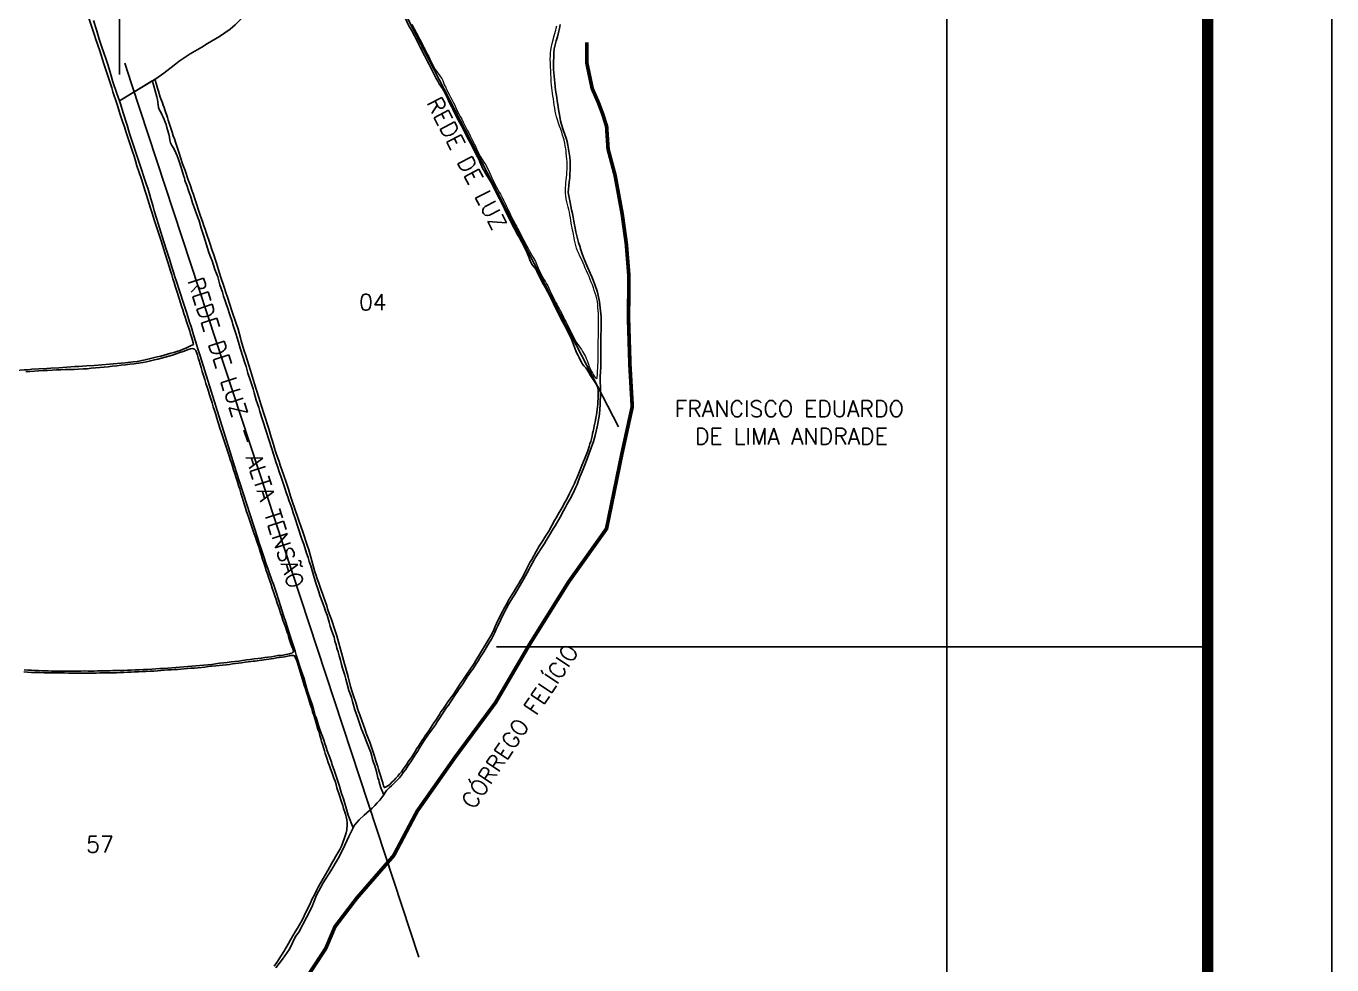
# Model space of a CAD drawing. Header units: inches. Extents: x 733315 to 736465, y 7815622 to 7820077.
# Drawn here: x 734887 to 736465, y 7817116 to 7818250 of the extents above; entities that cross this region are included whole.
import ezdxf
from ezdxf.enums import TextEntityAlignment as Align

# ---------------------------------------------------------------- set-up
doc = ezdxf.new("R2010")
doc.units = ezdxf.units.IN
doc.header["$MEASUREMENT"] = 0
doc.linetypes.add('CONTINUO', pattern=[0])
doc.linetypes.add('LIN0', pattern=[0])
for name, color, linetype in [('0114001132', 1, 'Continuous'), ('0114001132003', 5, 'Continuous'), ('0114001132004', 5, 'Continuous'), ('0114001132005', 5, 'Continuous'), ('0114001132056', 5, 'Continuous'), ('0114001132057', 5, 'Continuous'), ('CURSOS_D_AGUA', 4, 'Continuous'), ('MALHA', 8, 'Continuous'), ('MARGEM', 5, 'Continuous'), ('REDE_DE_LUZ', 6, 'Continuous'), ('TEXTO', 7, 'Continuous')]:
    doc.layers.add(name, color=color, linetype=linetype)
doc.styles.add('Simplex', font='simplex.shx')

msp = doc.modelspace()

# ---------------------------------------------------------------- linework, layer by layer
at = {"layer": '0114001132'}
for points in [[(734968.7, 7818257), (734972.1, 7818245.7), (734975.6, 7818234.6), (734978.5, 7818226.1), (734981.6, 7818216.7), (734983.2, 7818212.1), (734986.3, 7818202.7), (734989.2, 7818193.1), (734992.2, 7818182.8), (734997, 7818168.7), (734998.4, 7818164.4), (735000, 7818159.8), (735043.8, 7818186.5), (735053.8, 7818193.5), (735066, 7818203.1), (735072.3, 7818207.7), (735085.3, 7818216.7), (735099.4, 7818224.9), (735106.5, 7818229.1), (735120.8, 7818237.6), (735133.9, 7818246.7), (735139.9, 7818251.7)], [(735532.7, 7818252.1), (735531.7, 7818247.2), (735530.5, 7818242.3), (735529.2, 7818237.3), (735527.8, 7818232.5), (735525.5, 7818222.6), (735525.1, 7818218.1), (735524.8, 7818214.2), (735524.6, 7818206), (735524.6, 7818197.8), (735525, 7818193.6), (735525.8, 7818185.6), (735526.2, 7818181.6), (735526.5, 7818177.4), (735527.1, 7818173), (735528.4, 7818164), (735529, 7818159.8), (735529.7, 7818155.6), (735531.1, 7818147.1), (735531.7, 7818143.2), (735533, 7818135.7), (735534.1, 7818131.4), (735536.8, 7818123.5), (735539.8, 7818114.9), (735541, 7818110.6), (735542, 7818106.3), (735543.6, 7818096.7), (735544.2, 7818091.8), (735544.5, 7818086.9), (735544.6, 7818081.8), (735544.6, 7818076.7), (735544.4, 7818071.7), (735544.1, 7818066.9), (735543.5, 7818062.1), (735542.9, 7818057.7), (735542.4, 7818049.3), (735543.7, 7818041.1), (735544.5, 7818037), (735545.4, 7818032.5), (735546.3, 7818028.1), (735547.3, 7818023.6), (735548.1, 7818019.2), (735549, 7818014.7), (735549.8, 7818010.2), (735550.7, 7818005.9), (735551.7, 7818001.7), (735553.7, 7817993.4), (735554.8, 7817988.9), (735556.2, 7817984.4), (735557.7, 7817979.7), (735559.3, 7817975), (735560.9, 7817970.5), (735562.9, 7817965.8), (735565, 7817961.1), (735568.9, 7817951.8), (735570.7, 7817947.4), (735574.5, 7817938.1), (735577.6, 7817928.9), (735580, 7817917), (735580.5, 7817913.6), (735581.4, 7817906.3), (735582.1, 7817898.8), (735582.2, 7817895.3), (735582.1, 7817885.2), (735581.8, 7817874.9), (735581.6, 7817864.4), (735581.8, 7817841.7), (735581.6, 7817838.1), (735581.1, 7817827.3), (735581, 7817820.5), (735581.2, 7817814), (735581.4, 7817803.8), (735581.1, 7817796.4), (735581, 7817792.8), (735580, 7817781.5), (735578, 7817769.9), (735577.3, 7817766.2), (735574.7, 7817755.5), (735572.9, 7817748.2), (735562.7, 7817721.1), (735561.5, 7817718), (735560.2, 7817714.9), (735556.8, 7817706.4), (735554.5, 7817700), (735553.2, 7817696.5), (735551.6, 7817693), (735550.1, 7817689.4), (735548.2, 7817685.9), (735544.5, 7817679.1), (735540.7, 7817672), (735538.6, 7817668.2), (735536.6, 7817664.4), (735532.7, 7817657), (735526.4, 7817646.2), (735524.3, 7817642.8), (735520.1, 7817635.9), (735515.6, 7817628.7), (735513.5, 7817625.1), (735509, 7817617.9), (735506.8, 7817614.4), (735502.5, 7817607.9), (735500.6, 7817604.5), (735496.6, 7817597.2), (735492.7, 7817589.7), (735488.8, 7817582.2), (735484.4, 7817574.5), (735477.4, 7817563.1), (735475.1, 7817559.4), (735470.6, 7817552.2), (735464.6, 7817541), (735460.8, 7817533.2), (735457.3, 7817525.5), (735455.4, 7817521.5), (735453.6, 7817517.5), (735451.7, 7817513.6), (735449.6, 7817509.6), (735447.3, 7817505.7), (735444.9, 7817501.8), (735440.3, 7817494.3), (735438, 7817490.6), (735435.7, 7817487), (735433.4, 7817483.3), (735431.1, 7817479.8), (735428.9, 7817476.3), (735427.1, 7817473.4), (735424.9, 7817470.6), (735420.2, 7817464.1), (735415.8, 7817456.8), (735413.2, 7817453), (735410.7, 7817449.6), (735408.6, 7817446.4), (735406.4, 7817443.2), (735404.2, 7817439.9), (735402.1, 7817436.5), (735399.8, 7817433.1), (735397.5, 7817429.9), (735395.3, 7817426.7), (735390.9, 7817420), (735386.4, 7817413.1), (735384, 7817409.6), (735381.8, 7817406.1), (735379.5, 7817402.9), (735377.3, 7817399.7), (735375, 7817396.5), (735372.7, 7817393.4), (735368.3, 7817386.9), (735366.2, 7817383.8), (735364.2, 7817380.5), (735362.2, 7817377.3), (735360.4, 7817374.1), (735358.3, 7817371), (735356.2, 7817367.7), (735354.1, 7817364.6), (735352.1, 7817361.4), (735349.9, 7817358.1), (735347.8, 7817354.8), (735345.5, 7817351.6), (735343, 7817348.2), (735340.8, 7817345.1), (735338.3, 7817342), (735335.8, 7817339.2), (735333.3, 7817336.7), (735328.6, 7817332.1), (735326.5, 7817330.3), (735322.6, 7817326.6), (735321.1, 7817324.1), (735319.3, 7817321.2), (735317.1, 7817318.2), (735314.5, 7817314.8), (735311.6, 7817311.6), (735308.5, 7817308.5), (735305.3, 7817305.3), (735302, 7817302.3), (735298.9, 7817299.5), (735295.9, 7817296.8), (735289.7, 7817291.1), (735283.9, 7817284.7), (735277.1, 7817271.1), (735269.8, 7817255.2), (735264.2, 7817244.4), (735255.3, 7817229.4), (735246.2, 7817215.1), (735238.1, 7817200.1), (735232.5, 7817185.6), (735226.1, 7817173.2), (735216.6, 7817155.6), (735212.8, 7817150.2), (735205.7, 7817134.7), (735197, 7817122.7), (735189, 7817112.2)]]:
    msp.add_lwpolyline(points, dxfattribs=at)
at = {"layer": '0114001132003', "linetype": 'CONTINUO', "flags": 128}
msp.add_lwpolyline([(734321.4, 7818219.9), (734323.9, 7818215.9), (734326.4, 7818212), (734328.8, 7818208.1), (734331.2, 7818204.3), (734333.6, 7818200.4), (734338.4, 7818192.8), (734340.8, 7818189), (734343.3, 7818185.2), (734345.8, 7818181.2), (734348.6, 7818177), (734351.4, 7818172.6), (734354.1, 7818168.3), (734356.9, 7818164.1), (734359.8, 7818159.9), (734362.7, 7818155.5), (734365.6, 7818151.1), (734368.6, 7818146.8), (734371.5, 7818142.5), (734377.4, 7818134.3), (734380.4, 7818130.4), (734383.6, 7818126.4), (734386.8, 7818122.4), (734393.5, 7818114.6), (734397, 7818110.6), (734400.4, 7818106.6), (734406.9, 7818099.4), (734409.9, 7818096.2), (734412.9, 7818093.1), (734416, 7818089.9), (734419.2, 7818086.6), (734422.5, 7818083.4), (734425.8, 7818080.1), (734429.2, 7818076.7), (734432.7, 7818073.3), (734436.2, 7818070), (734443.7, 7818062.9), (734447.5, 7818059.2), (734451.1, 7818055.6), (734454.7, 7818052.2), (734458.3, 7818048.7), (734465.9, 7818041.4), (734469.6, 7818037.8), (734473, 7818034.7), (734476.3, 7818031.6), (734483.2, 7818025.5), (734486.7, 7818022.3), (734490.4, 7818019), (734497, 7818013), (734500.2, 7818010.2), (734509.8, 7818001.5), (734516.1, 7817996), (734519.4, 7817993.2), (734522.8, 7817990.3), (734526.2, 7817987.3), (734535.8, 7817979.5), (734538.9, 7817976.9), (734542.2, 7817974.2), (734548.7, 7817968.7), (734551.9, 7817966), (734557.9, 7817960.9), (734560.8, 7817958.6), (734563.7, 7817956), (734566.7, 7817953.4), (734569.8, 7817950.8), (734572.9, 7817948.3), (734575.9, 7817945.8), (734585.8, 7817937.7), (734596.4, 7817929.5), (734599.9, 7817926.8), (734603.1, 7817924.4), (734609.3, 7817919.3), (734612.3, 7817916.9), (734621.4, 7817909.6), (734624.5, 7817907.2), (734627.5, 7817904.9), (734633.6, 7817900.3), (734636.5, 7817898), (734642.4, 7817893.4), (734645.6, 7817890.9), (734652.6, 7817885.7), (734656.3, 7817883), (734660, 7817880.6), (734667.1, 7817875.9), (734670.9, 7817873.4), (734678.7, 7817868.6), (734682.9, 7817866.3), (734687, 7817864), (734691.1, 7817862), (734695.4, 7817859.9), (734704.9, 7817855.7), (734709.8, 7817853.9), (734714.6, 7817852.2), (734719.3, 7817850.6), (734728.2, 7817847.5), (734732.3, 7817846.1), (734736.6, 7817844.7), (734741, 7817843.3), (734745.4, 7817841.9), (734749.9, 7817840.6), (734754.6, 7817839.3), (734759.4, 7817838.2), (734768.6, 7817836.1), (734778.1, 7817834.3), (734782.8, 7817833.5), (734791.6, 7817832.4), (734796.2, 7817831.9), (734810, 7817830.9), (734819.3, 7817830.9), (734824.6, 7817831), (734845.7, 7817832.1), (734855.5, 7817832.7), (734865.1, 7817833.3), (734870.1, 7817833.6), (734874.9, 7817834), (734884.8, 7817834.7), (734889.6, 7817835), (734894, 7817835.5), (734902.6, 7817836.1), (734912.2, 7817836.6), (734917.1, 7817836.9), (734926.8, 7817837.4), (734931.5, 7817837.8), (734936.3, 7817838.1), (734946, 7817838.8), (734950.8, 7817839.1), (734955.5, 7817839.4), (734960.2, 7817839.7), (734969.5, 7817840.2), (734974.1, 7817840.4), (734978.6, 7817840.8), (734987.9, 7817841.6), (734992.5, 7817842), (735002.1, 7817843), (735006.9, 7817843.5), (735016.6, 7817844.5), (735021.5, 7817845.1), (735031.1, 7817847), (735036, 7817848), (735040.8, 7817849.2), (735045.5, 7817850.4), (735049.9, 7817851.5), (735054.2, 7817852.6), (735058.2, 7817853.7), (735062, 7817854.9), (735065.8, 7817855.9), (735069.5, 7817857), (735073.4, 7817858.3), (735077.1, 7817859.7), (735080.4, 7817861.2), (735083.4, 7817862.5), (735085.9, 7817863.7), (735089.3, 7817865.6), (735089, 7817867.7), (735087.9, 7817872), (735087, 7817874.7), (735086, 7817877.8), (735084.9, 7817881.5), (735083.7, 7817885.3), (735082.3, 7817889.6), (735080.8, 7817894.3), (735079.3, 7817898.7), (735077.9, 7817903), (735076.5, 7817907.3), (735075.1, 7817911.7), (735073.7, 7817916), (735070.3, 7817927.4), (735067.5, 7817936.1), (735066.1, 7817940.3), (735064.7, 7817944.9), (735063.2, 7817949.5), (735061.6, 7817954.6), (735060, 7817959.8), (735058.5, 7817964.9), (735055.3, 7817975.2), (735050.3, 7817990.7), (735047.3, 7818000.3), (735044.1, 7818010.1), (735042.5, 7818015.1), (735040.9, 7818020.1), (735039.3, 7818025.2), (735037.6, 7818030.3), (735035.9, 7818035.5), (735034.3, 7818040.7), (735032.8, 7818045.9), (735031.2, 7818050.8), (735026.5, 7818065.2), (735021.2, 7818081.5), (735019.4, 7818087.4), (735017.6, 7818093.2), (735015.9, 7818098.6), (735014.2, 7818103.6), (735011, 7818113), (735009.4, 7818118), (735007.7, 7818123), (735006, 7818128.4), (735004.2, 7818133.8), (735000.6, 7818144.7), (734998.8, 7818150.1), (734997.1, 7818155.4), (734992.2, 7818170.8), (734990.7, 7818175.7), (734989.2, 7818180.5), (734986, 7818190.2), (734982.9, 7818199.9), (734981.3, 7818204.8), (734979.7, 7818209.8), (734976.2, 7818220.4), (734971.1, 7818235.3), (734969.7, 7818239.3), (734964, 7818257.5), (734959.7, 7818271.1), (734955.1, 7818285.3), (734953.4, 7818290.3), (734951.7, 7818295.4), (734950.1, 7818300.5), (734945.4, 7818315), (734943.9, 7818319.9), (734942.4, 7818324.8), (734939.6, 7818334), (734936.9, 7818342.7), (734935.4, 7818347.1), (734931.3, 7818360.2), (734928, 7818370.3), (734926, 7818375.6), (734922.5, 7818385.8), (734920.8, 7818390.7), (734919, 7818396), (734915.3, 7818406.6), (734913.6, 7818411.8), (734910.6, 7818422), (734909.1, 7818427.1), (734907.6, 7818432), (734906, 7818436.7), (734904.4, 7818441.3), (734901, 7818451.3), (734899.3, 7818456.4), (734896.3, 7818465.5), (734894.8, 7818469.9), (734893.4, 7818474.3), (734888.9, 7818487.2), (734887.4, 7818491.4), (734885.9, 7818496.1), (734884.6, 7818500.7), (734881.8, 7818509.3), (734877.6, 7818521.8), (734876.1, 7818526.3), (734873.2, 7818535.5), (734871.8, 7818539.9), (734870.6, 7818544), (734869.3, 7818548), (734868.2, 7818551.8), (734867.1, 7818555.6), (734865.8, 7818559.5), (734864.2, 7818563.7), (734862.5, 7818567.8), (734861.1, 7818572), (734859.7, 7818576), (734859.2, 7818578.8), (734857.6, 7818579.6), (734856.1, 7818579.9), (734854.8, 7818579.7), (734853.5, 7818579.1), (734852.4, 7818578.3), (734851.4, 7818577.2), (734850.5, 7818576), (734849.2, 7818574.7), (734847.7, 7818573.6), (734846, 7818572.6), (734844.2, 7818571.7), (734842.4, 7818570.7), (734840.5, 7818569.8), (734838.6, 7818568.7), (734836.5, 7818567.6), (734834.5, 7818566.3), (734830.4, 7818563.8), (734828.3, 7818562.5), (734824.1, 7818559.9), (734820, 7818557.4), (734817.8, 7818556.1), (734815.7, 7818554.8), (734813.5, 7818553.5), (734811.4, 7818552.2), (734809.1, 7818551), (734806.9, 7818549.8), (734804.5, 7818548.4), (734799.5, 7818545.8), (734797.2, 7818544.7), (734795.1, 7818543.5), (734793.2, 7818542.7), (734791.6, 7818541.8), (734788.3, 7818540), (734784.5, 7818537.8), (734782.6, 7818536.7), (734780.2, 7818535.4), (734777.8, 7818533.8), (734775.2, 7818532.4), (734772.8, 7818530.9), (734768.2, 7818528), (734765.9, 7818526.4), (734763.4, 7818524.8), (734760.5, 7818523.4), (734757.6, 7818522.1), (734754.8, 7818520.9), (734749.4, 7818518.4), (734746.7, 7818517), (734744.3, 7818515.7), (734742, 7818514.5), (734732.9, 7818509), (734728.1, 7818506.4), (734725.8, 7818505), (734723.5, 7818503.8), (734718.8, 7818501.1), (734713.6, 7818498.2), (734711.2, 7818496.8), (734708.9, 7818495.5), (734706.4, 7818494.2), (734704, 7818492.8), (734699.2, 7818489.9), (734696.9, 7818488.4), (734694.6, 7818487.1), (734690, 7818484.4), (734687.7, 7818482.8), (734685, 7818481.2), (734682.4, 7818479.4), (734676, 7818475.5), (734672.4, 7818473.4), (734665.1, 7818469.7), (734658.3, 7818465.7), (734651.4, 7818462), (734647.7, 7818460), (734644.1, 7818457.9), (734637.2, 7818454.1), (734634.1, 7818452.5), (734628.3, 7818449.5), (734625.4, 7818447.7), (734622.2, 7818445.9), (734619, 7818444), (734612.2, 7818439.9), (734608.7, 7818437.8), (734601.9, 7818433.6), (734598.4, 7818431.5), (734595.1, 7818429.5), (734591.7, 7818427.4), (734588.2, 7818425.3), (734584.6, 7818423.2), (734577.6, 7818419.2), (734570.9, 7818415.6), (734563.9, 7818412), (734549.9, 7818404.4), (734546.6, 7818402.5), (734543, 7818400.4), (734539.3, 7818398.2), (734535.6, 7818396.1), (734528.6, 7818392.3), (734525.3, 7818390.4), (734518.9, 7818386.4), (734512.5, 7818382.8), (734509.3, 7818380.9), (734506, 7818379), (734502.3, 7818376.9), (734498.6, 7818374.8), (734495.1, 7818372.9), (734488.5, 7818369.3), (734495.1, 7818372.9), (734481, 7818365.3), (734477.3, 7818363.3), (734466.8, 7818357.6), (734459.6, 7818353.6), (734456, 7818351.5), (734452.6, 7818349.5), (734449.2, 7818347.6), (734445.6, 7818345.5), (734442, 7818343.4), (734438.7, 7818341.4), (734435.5, 7818339.4), (734429.7, 7818336.1), (734426.7, 7818334.4), (734420.9, 7818330.9), (734418.4, 7818329.5), (734413.3, 7818326.5), (734404.2, 7818321.8), (734399.1, 7818319), (734395.8, 7818317.2), (734389.7, 7818313.9), (734387, 7818312.5), (734382.2, 7818310.4), (734379.7, 7818309), (734374.8, 7818306), (734372, 7818304.5), (734366.8, 7818301.5), (734364, 7818300.1), (734357.8, 7818296.8), (734354.8, 7818295.4), (734352.1, 7818294), (734349.3, 7818292.2), (734346.5, 7818290.3), (734340.9, 7818286.8), (734334.8, 7818283), (734331.9, 7818281.1), (734326.3, 7818277.9), (734320.3, 7818274.8), (734317.1, 7818273.2), (734314.2, 7818271.5), (734311.6, 7818269.9), (734309.1, 7818268.3), (734306.8, 7818266.9), (734304.5, 7818265.5), (734302.1, 7818264), (734300, 7818262.9), (734298.6, 7818261.9), (734297.8, 7818261), (734297.5, 7818259.8), (734297.7, 7818258.3), (734298.4, 7818256.9), (734299.5, 7818255.5), (734300.8, 7818253.6), (734302.4, 7818251.1), (734304, 7818248.4), (734305.6, 7818245.7), (734307.1, 7818243.1), (734308.8, 7818240.2), (734310.6, 7818237.4), (734312.4, 7818234.3), (734316.5, 7818227.7), (734318.8, 7818223.9)], close=True, dxfattribs=at)
at = {"layer": '0114001132004', "linetype": 'CONTINUO', "flags": 128}
msp.add_lwpolyline([(735264.7, 7818416.3), (735266.5, 7818412.9), (735267.7, 7818410.7), (735269.9, 7818406.1), (735271.1, 7818403.4), (735272.4, 7818400.6), (735273.8, 7818397.7), (735275.2, 7818394.9), (735276.6, 7818392.1), (735281.1, 7818383.3), (735282.6, 7818380.6), (735285.9, 7818374.4), (735290.4, 7818365.9), (735293, 7818360.6), (735294.2, 7818358), (735295.5, 7818355.7), (735300.8, 7818345.7), (735303.5, 7818340.4), (735310.5, 7818327.4), (735314, 7818320.5), (735317.1, 7818313.8), (735318.6, 7818310.6), (735321.3, 7818305), (735324, 7818299.8), (735325.4, 7818297.3), (735327, 7818294.5), (735330.4, 7818288.9), (735332.3, 7818285.9), (735333.9, 7818282.7), (735336.9, 7818276.4), (735338.3, 7818273.3), (735341.6, 7818266.7), (735343.5, 7818263.1), (735345.5, 7818259.5), (735347.4, 7818255.8), (735349.1, 7818252.1), (735350.9, 7818248.6), (735352.8, 7818245.3), (735356.4, 7818238.6), (735358.2, 7818235.1), (735360, 7818231.6), (735361.8, 7818228), (735363.5, 7818224.6), (735368.6, 7818214.5), (735371.9, 7818208.1), (735373.7, 7818204.7), (735375.4, 7818201.4), (735377, 7818198.2), (735382.8, 7818186.8), (735384.6, 7818183.6), (735386.5, 7818180.5), (735388.5, 7818177.7), (735390.4, 7818174.9), (735392.1, 7818171.9), (735393.7, 7818168.8), (735396.8, 7818162.4), (735398.2, 7818159.1), (735401.1, 7818152.9), (735402.7, 7818150), (735405.8, 7818144), (735407.4, 7818140.7), (735409.4, 7818137.1), (735415.2, 7818126), (735420.6, 7818115.4), (735422.3, 7818112.2), (735424.1, 7818108.9), (735425.8, 7818105.4), (735432.7, 7818092.4), (735434.2, 7818089.3), (735435.6, 7818086.3), (735436.8, 7818083.4), (735439.2, 7818077.8), (735440.7, 7818075.2), (735442.4, 7818072.5), (735444.1, 7818069.8), (735445.7, 7818067.2), (735449.1, 7818061.2), (735452.4, 7818054.8), (735455.7, 7818048.3), (735459.1, 7818041.4), (735462.4, 7818034.9), (735465.2, 7818029.4), (735468.1, 7818023.4), (735472.9, 7818013.8), (735474.6, 7818010.6), (735479.6, 7818001.5), (735481.2, 7817998.2), (735482.9, 7817995), (735484.5, 7817992.1), (735486.1, 7817989), (735487.8, 7817985.9), (735489.4, 7817982.8), (735490.9, 7817979.8), (735493.2, 7817974.9), (735494.3, 7817972.1), (735495.4, 7817969.1), (735496.5, 7817966.4), (735497.5, 7817964.1), (735498.5, 7817962.4), (735499.5, 7817961.1), (735501.3, 7817959), (735502, 7817958.1), (735503, 7817956.5), (735504.2, 7817954.2), (735505.2, 7817951.9), (735506.4, 7817949.6), (735507.9, 7817946.8), (735509.3, 7817944.1), (735512.6, 7817937.9), (735514.4, 7817934.7), (735516.2, 7817931.6), (735519.2, 7817925.8), (735521.8, 7817920.8), (735524.6, 7817915), (735525.9, 7817912.1), (735530.7, 7817902.4), (735536, 7817892.3), (735537.8, 7817889), (735544.6, 7817875.1), (735546.1, 7817871.8), (735548.6, 7817865.6), (735549.8, 7817862.4), (735552, 7817856.5), (735554.2, 7817852.1), (735555.4, 7817849.7), (735556.8, 7817846.9), (735558.3, 7817844.2), (735559.6, 7817841.9), (735561.2, 7817839.7), (735562.4, 7817838.4), (735563.6, 7817837.2), (735564.8, 7817835.6), (735567.2, 7817831.5), (735568.3, 7817829.1), (735569.9, 7817826.7), (735571.5, 7817824.4), (735573.2, 7817822), (735574.8, 7817819.5), (735576.4, 7817817), (735577.6, 7817814.5), (735578.3, 7817811.8), (735578.6, 7817809), (735578.5, 7817806.2), (735578.4, 7817803.2), (735578.3, 7817800.1), (735578.2, 7817796.7), (735577.9, 7817793.3), (735577.3, 7817787), (735576.9, 7817783.9), (735576.4, 7817780.7), (735575.7, 7817777.3), (735575.1, 7817773.8), (735573.8, 7817767.2), (735573.1, 7817763.9), (735572.5, 7817760.9), (735571.8, 7817757.9), (735571.2, 7817754.8), (735569.5, 7817748.3), (735568.6, 7817745.3), (735567.8, 7817742.4), (735565.6, 7817735.9), (735562.9, 7817728.8), (735559.9, 7817722.1), (735558.8, 7817719.1), (735557.5, 7817716.2), (735552.6, 7817703.8), (735551.3, 7817700.7), (735549.8, 7817697.6), (735548.2, 7817694.5), (735545.3, 7817688.6), (735543.8, 7817685.4), (735540.5, 7817678.6), (735538.7, 7817675.2), (735534.9, 7817668.6), (735531.3, 7817662.4), (735527.7, 7817656.1), (735525.9, 7817652.9), (735518.7, 7817640.1), (735514.8, 7817634), (735511.1, 7817628), (735507.3, 7817621.7), (735503.6, 7817615.5), (735498.2, 7817605.6), (735496.1, 7817602), (735492.5, 7817594.7), (735490.6, 7817591.1), (735486.7, 7817583.7), (735484.6, 7817580.2), (735482.5, 7817576.8), (735480.5, 7817573.4), (735478.6, 7817570.2), (735476.4, 7817566.6), (735474.3, 7817563.1), (735472.3, 7817559.7), (735470.3, 7817556.4), (735468.4, 7817553.1), (735464.7, 7817546.3), (735462.9, 7817542.8), (735461, 7817539.2), (735459.2, 7817535.6), (735457.4, 7817532.1), (735455.7, 7817528.4), (735454, 7817524.7), (735452.4, 7817520.9), (735450.7, 7817517.3), (735448.8, 7817513.6), (735430.8, 7817483.6), (735428.5, 7817480), (735424.3, 7817473.7), (735419.7, 7817467.1), (735414.9, 7817460.1), (735412.7, 7817456.7), (735410.4, 7817453.4), (735406, 7817446.7), (735403.9, 7817443.5), (735397, 7817433.7), (735394.8, 7817430.5), (735390.6, 7817424.5), (735388.5, 7817421.5), (735386.6, 7817418.3), (735382.2, 7817411.5), (735380, 7817408.2), (735373.8, 7817398.6), (735371.6, 7817395.6), (735369.6, 7817392.5), (735367.4, 7817389.5), (735365.5, 7817386.5), (735363.3, 7817383.4), (735361.3, 7817380.3), (735359.4, 7817377.2), (735357.5, 7817373.9), (735355.3, 7817370.7), (735353.2, 7817367.3), (735351.1, 7817364.1), (735349.1, 7817361.2), (735347.2, 7817358.5), (735345.1, 7817355.5), (735342.9, 7817352.3), (735340.7, 7817349.2), (735338.6, 7817346.6), (735336.5, 7817344.1), (735334.2, 7817341.6), (735331.8, 7817339.1), (735329.3, 7817336.6), (735327, 7817334.4), (735325, 7817332.8), (735321.6, 7817330.8), (735321.3, 7817330.7), (735320.3, 7817330.2), (735319.2, 7817332.3), (735318.8, 7817334), (735318.2, 7817336), (735316.8, 7817340.7), (735315.8, 7817343.4), (735313.9, 7817349.6), (735313, 7817352.5), (735312.1, 7817355.5), (735311.1, 7817358.9), (735309.9, 7817362.4), (735307.7, 7817369.2), (735304.5, 7817378.8), (735302.4, 7817385.2), (735301.3, 7817388), (735299, 7817393.8), (735297.9, 7817396.9), (735296.8, 7817400.1), (735290.3, 7817417.9), (735289, 7817422), (735287.8, 7817425.7), (735285.9, 7817431.7), (735282.7, 7817441), (735281.5, 7817444.7), (735279.3, 7817452.2), (735276.3, 7817463.8), (735273.2, 7817475.7), (735272.1, 7817479.7), (735269.6, 7817488.4), (735262.6, 7817513.4), (735261.4, 7817517.2), (735259, 7817524.5), (735257.7, 7817528.4), (735256.5, 7817532), (735255.3, 7817535.4), (735252.8, 7817542.5), (735251.6, 7817546.3), (735250.5, 7817549.9), (735248.4, 7817556.6), (735247.1, 7817559.9), (735245.8, 7817563.5), (735243.1, 7817571), (735241.7, 7817574.8), (735240.4, 7817578.5), (735239, 7817582.3), (735237.6, 7817586.5), (735236.3, 7817590.8), (735235.1, 7817595.1), (735232.5, 7817604), (735231.4, 7817608.4), (735230.1, 7817612.8), (735228.8, 7817617.3), (735227.3, 7817622), (735225.8, 7817626.7), (735222.8, 7817635.7), (735221.1, 7817640.4), (735219.5, 7817644.9), (735216.6, 7817652.9), (735211, 7817669.4), (735209.6, 7817673.8), (735206.9, 7817682.1), (735204.2, 7817690.6), (735201.5, 7817699.1), (735198.7, 7817707.1), (735194.4, 7817719.8), (735192.9, 7817724.1), (735191.3, 7817728.2), (735188.7, 7817736.3), (735187.4, 7817740.4), (735186.3, 7817744.5), (735183.7, 7817752.4), (735182.5, 7817756.5), (735181.4, 7817760.7), (735180.1, 7817765), (735175, 7817780.9), (735171, 7817793.6), (735169.8, 7817797.5), (735168.5, 7817801.4), (735163.4, 7817817.8), (735160.7, 7817826), (735158.2, 7817833.9), (735156.1, 7817841.7), (735154.9, 7817845.6), (735152.3, 7817853.4), (735151.2, 7817856.7), (735149.3, 7817862.9), (735147.3, 7817869.9), (735146.3, 7817873.5), (735143.3, 7817883.9), (735137.2, 7817902.6), (735135.9, 7817906.3), (735130.5, 7817922.7), (735129, 7817927.2), (735126, 7817936), (735122.3, 7817947.7), (735121, 7817951.6), (735118.4, 7817959.6), (735117.1, 7817963.7), (735115.9, 7817967.5), (735113.6, 7817975.2), (735112.2, 7817979.2), (735109.1, 7817988.1), (735104.9, 7818000.9), (735103.4, 7818005), (735102.1, 7818009), (735100.7, 7818013), (735097.7, 7818021.8), (735090.8, 7818042.7), (735089.4, 7818046.8), (735088, 7818050.9), (735085.3, 7818058.5), (735082.9, 7818064.6), (735079.3, 7818075.6), (735077.8, 7818079.7), (735076.4, 7818083.9), (735072.2, 7818096.8), (735067.8, 7818109.8), (735066.4, 7818113.8), (735065.1, 7818117.8), (735063.8, 7818121.9), (735058.9, 7818136.4), (735057.9, 7818139.6), (735054.8, 7818148.9), (735053.9, 7818151.7), (735053, 7818154.6), (735051.9, 7818157.6), (735049.4, 7818164.3), (735047.1, 7818171.5), (735045.9, 7818175.4), (735044.7, 7818179.7), (735042.8, 7818185.9), (735043.8, 7818186.5), (735053.8, 7818193.5), (735066, 7818203.1), (735072.3, 7818207.7), (735085.3, 7818216.7), (735099.4, 7818224.9), (735106.5, 7818229.1), (735120.8, 7818237.6), (735133.9, 7818246.7), (735139.9, 7818251.7), (735150.4, 7818262.2), (735160.8, 7818275.5), (735165.7, 7818282.3), (735175, 7818295.9), (735184, 7818311.2), (735188.8, 7818319.4), (735198.8, 7818336.6), (735210.6, 7818354.1), (735216.9, 7818362.6), (735230.5, 7818378.9), (735245.4, 7818394.9), (735252, 7818402.1), (735263.4, 7818415)], close=True, dxfattribs=at)
at = {"layer": '0114001132005', "lineweight": 0}
msp.add_lwpolyline([(735353.5, 7818252.5), (735354.8, 7818249.9), (735356.2, 7818247.2), (735357.8, 7818244.5), (735359, 7818242), (735361.6, 7818237), (735363, 7818234.3), (735366.6, 7818227.4), (735367.6, 7818225), (735368.9, 7818222.6), (735370.1, 7818220.3), (735371.3, 7818217.8), (735372.6, 7818215.6), (735373.9, 7818213.3), (735375.2, 7818210.6), (735377.7, 7818205.4), (735379.1, 7818202.8), (735381.7, 7818197.9), (735383, 7818195.9), (735383.9, 7818194.5), (735385, 7818193), (735386.5, 7818191.2), (735388, 7818189.1), (735389.4, 7818187), (735390.6, 7818184.4), (735391.7, 7818181.9), (735392.6, 7818179.4), (735393.9, 7818176.7), (735395.3, 7818173.8), (735398.5, 7818167.7), (735400.1, 7818164.5), (735401.7, 7818161.5), (735403.4, 7818158.2), (735405.1, 7818154.8), (735406.7, 7818151.5), (735408.3, 7818148), (735410.1, 7818144.4), (735411.9, 7818140.9), (735413.6, 7818137.6), (735415.4, 7818134.2), (735417.1, 7818130.8), (735420.4, 7818124.4), (735422.2, 7818121.1), (735423.8, 7818117.7), (735425.5, 7818114.5), (735427.1, 7818111.1), (735428.7, 7818108), (735430.1, 7818105), (735431.6, 7818101.9), (735433.1, 7818098.8), (735434.7, 7818095.5), (735436.5, 7818092.2), (735438.5, 7818088.9), (735440.4, 7818085.8), (735442.3, 7818083), (735444, 7818080.1), (735447.2, 7818073.3), (735448.6, 7818069.8), (735450, 7818066.9), (735451.4, 7818064), (735452.7, 7818061.2), (735454.2, 7818058.3), (735455.8, 7818055.4), (735457.2, 7818052.6), (735458.8, 7818049.7), (735460.4, 7818047), (735461.9, 7818044), (735463.3, 7818041.3), (735464.5, 7818038.9), (735465.7, 7818036.5), (735466.8, 7818034.2), (735467.8, 7818032.1), (735469.2, 7818028.9), (735470.1, 7818027.2), (735471.3, 7818024.8), (735472.5, 7818022.2), (735473.9, 7818019.4), (735475.4, 7818016.7), (735477, 7818013.9), (735478.4, 7818011), (735479.9, 7818008.5), (735481.2, 7818006), (735482.6, 7818003.2), (735484, 7818000.4), (735487, 7817994.4), (735488.5, 7817991.2), (735490.1, 7817988.2), (735491.7, 7817985.3), (735493.4, 7817982.3), (735495.1, 7817979.1), (735498.5, 7817973.3), (735500.1, 7817970.7), (735502.7, 7817965.7), (735506.1, 7817957.9), (735507.4, 7817954.9), (735508.7, 7817952.1), (735511.5, 7817946.4), (735513.2, 7817943.7), (735514.7, 7817941.1), (735516, 7817938.7), (735517.5, 7817936.2), (735518.9, 7817933.4), (735520.2, 7817930.8), (735521.5, 7817928.3), (735523.7, 7817923.5), (735524.8, 7817921.2), (735525.9, 7817919), (735527.1, 7817916.8), (735528.5, 7817914.3), (735529.9, 7817911.7), (735531.3, 7817909), (735532.6, 7817906.5), (735535.3, 7817901.2), (735536.7, 7817898.5), (735538, 7817895.9), (735539.4, 7817893.3), (735540.7, 7817890.7), (735541.9, 7817888.5), (735543, 7817886.2), (735544.2, 7817883.5), (735546.6, 7817878.9), (735547.9, 7817876), (735549.3, 7817873.2), (735550.6, 7817870.8), (735552.1, 7817868.2), (735553.7, 7817865.8), (735555.2, 7817863.7), (735556.7, 7817861.6), (735558.3, 7817859.4), (735559.7, 7817857.1), (735560.9, 7817855.2), (735562, 7817853.2), (735563.1, 7817851), (735564.2, 7817848.5), (735565.2, 7817846.1), (735566, 7817843.8), (735566.7, 7817841.6), (735567.4, 7817839.7), (735568.7, 7817836.6), (735569.4, 7817834.9), (735570.4, 7817833), (735571.5, 7817831), (735572.5, 7817829.2), (735573.8, 7817827.2), (735574.8, 7817825.5), (735575.6, 7817824.8), (735576.5, 7817824.6), (735577.3, 7817825), (735577.3, 7817826.2), (735577.5, 7817829.8), (735577.7, 7817831.7), (735577.8, 7817833.9), (735578, 7817836.5), (735578.2, 7817839.4), (735578.7, 7817845.5), (735578.6, 7817848.5), (735578.7, 7817851.7), (735578.6, 7817860.5), (735578.7, 7817863.7), (735578.7, 7817867.1), (735578.7, 7817870.7), (735578.8, 7817874.4), (735578.8, 7817878.1), (735578.8, 7817881.7), (735578.9, 7817885.4), (735578.9, 7817889.1), (735579, 7817892.8), (735579, 7817896.4), (735579, 7817899.8), (735578.8, 7817903.1), (735578.5, 7817906.6), (735578.2, 7817910.1), (735577.9, 7817913.7), (735577.5, 7817917.3), (735576.8, 7817920.7), (735575.9, 7817924.2), (735574.9, 7817927.5), (735573.8, 7817930.7), (735572.9, 7817934), (735571.7, 7817937.4), (735570.2, 7817940.8), (735569, 7817944.2), (735567.6, 7817947.5), (735566.1, 7817950.9), (735564.5, 7817954.4), (735562.9, 7817957.9), (735561.4, 7817961.5), (735559.8, 7817965), (735558.2, 7817968.6), (735556.5, 7817972.2), (735555, 7817975.5), (735553.7, 7817978.7), (735552.5, 7817981.9), (735551.5, 7817985.1), (735550.7, 7817988.3), (735550, 7817991.4), (735549.5, 7817994.5), (735548.1, 7818000.7), (735547.5, 7818003.7), (735547, 7818006.6), (735546.4, 7818009.6), (735545.8, 7818012.5), (735545.4, 7818015.5), (735544.9, 7818018.7), (735544.4, 7818022), (735543.8, 7818025.3), (735543.1, 7818028.5), (735542.2, 7818031.5), (735541.3, 7818034.6), (735540.6, 7818038), (735539.9, 7818041.6), (735539.4, 7818045), (735539.2, 7818048.3), (735539.1, 7818051.5), (735539.1, 7818054.6), (735539.3, 7818057.9), (735539.6, 7818061.2), (735540, 7818064.3), (735540.7, 7818070.6), (735540.8, 7818073.9), (735540.9, 7818077.1), (735540.9, 7818080), (735540.9, 7818083.2), (735540.9, 7818086.4), (735540.5, 7818089.6), (735540.3, 7818093.1), (735540, 7818096.5), (735539.7, 7818099.8), (735538.7, 7818105.6), (735538.1, 7818108.9), (735537.5, 7818112.3), (735536.7, 7818115.3), (735535.6, 7818118.5), (735534.5, 7818122.1), (735533.2, 7818125.6), (735531.9, 7818129.2), (735530.5, 7818133), (735529.2, 7818136.9), (735528, 7818140.6), (735527.2, 7818144), (735526.5, 7818147.4), (735526, 7818151), (735525.4, 7818154.7), (735524.9, 7818158.4), (735524.4, 7818162.2), (735523.8, 7818165.8), (735523.3, 7818169.1), (735522.5, 7818175.7), (735522.1, 7818179.2), (735521.9, 7818182.3), (735521.8, 7818185.5), (735521.7, 7818188.4), (735521.5, 7818191), (735521.2, 7818197), (735520.9, 7818200.2), (735520.7, 7818206.2), (735520.6, 7818209.1), (735520.8, 7818215.6), (735521, 7818218.5), (735521.3, 7818220.9), (735521.6, 7818223.5), (735522.8, 7818229.1), (735525.7, 7818240.1), (735527.2, 7818245.1), (735527.9, 7818247.9), (735528.6, 7818250.7)], dxfattribs=at)
at = {"layer": '0114001132056', "linetype": 'ByBlock'}
msp.add_lwpolyline([(734886.7, 7817832.4), (734891.9, 7817832.8), (734897.1, 7817833.3), (734902.3, 7817833.6), (734907.7, 7817833.9), (734913.2, 7817834.2), (734918.6, 7817834.4), (734923.8, 7817834.7), (734929, 7817835), (734934.3, 7817835.1), (734939.6, 7817835.3), (734945.2, 7817835.4), (734950.7, 7817835.6), (734956, 7817835.9), (734961, 7817836.2), (734966, 7817836.7), (734971, 7817837.1), (734976.3, 7817837.6), (734981.4, 7817838.2), (734986.3, 7817838.6), (734991.4, 7817839.2), (734996.7, 7817839.9), (735002, 7817840.5), (735007.4, 7817841), (735012.7, 7817841.6), (735018, 7817842.2), (735023.1, 7817842.9), (735028.1, 7817843.8), (735032.9, 7817844.7), (735037.6, 7817845.6), (735042.2, 7817846.8), (735046.6, 7817847.8), (735050.9, 7817848.9), (735055.2, 7817850), (735059.6, 7817851.3), (735064.2, 7817852.8), (735068.7, 7817854.2), (735072.9, 7817855.8), (735077, 7817857.2), (735080.3, 7817858.4), (735083.1, 7817859.5), (735085.9, 7817860.2), (735087.9, 7817860.5), (735089.6, 7817860.3), (735090.8, 7817859.9), (735091.7, 7817859.2), (735092.3, 7817858.2), (735092.8, 7817857.1), (735093.5, 7817855.1), (735094.3, 7817852.5), (735095.2, 7817849.4), (735096.2, 7817845.8), (735097.4, 7817841.9), (735098.6, 7817837.6), (735100, 7817833), (735101.4, 7817828.2), (735103, 7817823.3), (735104.5, 7817818.5), (735105.9, 7817813.9), (735107.5, 7817809.3), (735109, 7817804.6), (735111.9, 7817795), (735113.3, 7817790.3), (735114.7, 7817785.6), (735116.3, 7817780.9), (735117.7, 7817776.5), (735119, 7817772.6), (735120, 7817768.7), (735121.4, 7817764.6), (735122.8, 7817760.1), (735124.4, 7817755.3), (735126.1, 7817750.4), (735127.7, 7817745.5), (735129.3, 7817740.6), (735130.9, 7817735.8), (735132.5, 7817731.1), (735134, 7817726.6), (735135.3, 7817722.5), (735136.5, 7817718.5), (735137.9, 7817714.2), (735139.4, 7817709.5), (735140.9, 7817704.5), (735142.5, 7817699.6), (735144, 7817695), (735145.4, 7817690.5), (735146.8, 7817685.8), (735148.2, 7817681.2), (735149.4, 7817676.9), (735150.6, 7817673), (735151.9, 7817669.2), (735153.2, 7817665.1), (735154.7, 7817660.6), (735156.3, 7817655.9), (735157.8, 7817651.3), (735159.4, 7817646.4), (735161.1, 7817641.5), (735162.7, 7817636.9), (735164.3, 7817632.8), (735165.6, 7817628.5), (735167.1, 7817624.3), (735168.7, 7817619.9), (735170.1, 7817615.3), (735171.5, 7817610.7), (735173, 7817606.1), (735174.5, 7817601.5), (735176.1, 7817597), (735177.5, 7817592.6), (735178.9, 7817588.5), (735180.3, 7817584.4), (735181.8, 7817580.1), (735183.2, 7817575.6), (735184.6, 7817571.1), (735186.2, 7817566.5), (735187.9, 7817561.9), (735189.5, 7817557.3), (735190.8, 7817553), (735192.1, 7817549.1), (735193.4, 7817545.1), (735194.8, 7817541.1), (735196.2, 7817536.9), (735197.6, 7817532.6), (735199.1, 7817528.3), (735200.5, 7817524.3), (735201.9, 7817520.5), (735202.8, 7817517.5), (735203.7, 7817514.9), (735204.4, 7817512.6), (735205.3, 7817509.9), (735206.4, 7817506.3), (735207.6, 7817502.8), (735208.7, 7817499.3), (735209.4, 7817497.7), (735209.8, 7817496.4), (735210.2, 7817494.1), (735209.1, 7817493.4), (735208.2, 7817492.5), (735206.9, 7817492.1), (735205.4, 7817491.6), (735203.4, 7817491.3), (735200.9, 7817490.8), (735198, 7817490.2), (735194.9, 7817489.9), (735191.3, 7817489.7), (735187.6, 7817488.9), (735183.6, 7817488.3), (735179.5, 7817487.7), (735175.5, 7817487.1), (735171.4, 7817486.4), (735167.1, 7817486), (735162.7, 7817485.6), (735158.1, 7817484.9), (735153.5, 7817484.3), (735148.8, 7817483.6), (735144.2, 7817483), (735139.6, 7817482.4), (735135, 7817481.9), (735130.3, 7817481.4), (735125.7, 7817480.9), (735121, 7817480.3), (735116.2, 7817479.6), (735111.5, 7817479), (735106.7, 7817478.5), (735101.9, 7817478), (735097.3, 7817477.7), (735092.4, 7817477.1), (735087.5, 7817476.7), (735082.6, 7817476.4), (735077.7, 7817476), (735073, 7817475.6), (735068.3, 7817475.2), (735063.4, 7817474.9), (735058.5, 7817474.6), (735053.6, 7817474.2), (735048.8, 7817473.9), (735043.9, 7817473.6), (735039.1, 7817473.3), (735034.2, 7817473), (735029.2, 7817472.8), (735024.2, 7817472.5), (735019.1, 7817472.3), (735014.3, 7817472.1), (735009.7, 7817471.9), (735005.2, 7817471.7), (735000.7, 7817471.6), (734996.4, 7817471.5), (734992.2, 7817471.4), (734988.4, 7817471.3), (734984.9, 7817471.2), (734981.2, 7817471.2), (734977.3, 7817471.1), (734973.3, 7817471.1), (734969.4, 7817470.7), (734965.8, 7817470.7), (734962.1, 7817470.9), (734957.7, 7817471), (734953.3, 7817470.8), (734949, 7817470.7), (734944.7, 7817470.7), (734940.3, 7817470.8), (734936, 7817470.7), (734931.5, 7817470.8), (734926.9, 7817470.9), (734922.3, 7817470.9), (734918.1, 7817470.9), (734914, 7817471), (734910, 7817471.1), (734906.1, 7817471.3), (734902.1, 7817471.4), (734897.9, 7817471.6), (734893.6, 7817471.8), (734889.2, 7817472.1), (734884.7, 7817472.2)], dxfattribs=at)
at = {"layer": '0114001132057', "linetype": 'ByBlock'}
msp.add_lwpolyline([(734884.3, 7817469.8), (734889, 7817469.5), (734893.9, 7817469.3), (734899, 7817469.2), (734904.1, 7817469), (734909.1, 7817468.9), (734914, 7817468.8), (734918.9, 7817468.6), (734923.8, 7817468.6), (734928.6, 7817468.7), (734933.5, 7817468.6), (734938.5, 7817468.5), (734943.4, 7817468.3), (734948.3, 7817468.3), (734953, 7817468.4), (734957.8, 7817468.2), (734962.6, 7817468.4), (734967.2, 7817468.4), (734972, 7817468.4), (734976.3, 7817468.6), (734980.3, 7817468.6), (734984.3, 7817468.7), (734988.2, 7817468.7), (734992.3, 7817468.7), (734996.6, 7817468.9), (735000.9, 7817469.1), (735005.2, 7817469.2), (735009.6, 7817469.4), (735014.1, 7817469.6), (735018.4, 7817469.8), (735022.9, 7817470), (735027.4, 7817470.2), (735032.1, 7817470.4), (735036.7, 7817470.7), (735041.4, 7817470.8), (735045.8, 7817471.1), (735050.2, 7817471.5), (735054.4, 7817471.9), (735058.5, 7817472.2), (735062.6, 7817472.4), (735066.6, 7817472.8), (735070.5, 7817473), (735074.2, 7817473.2), (735078.1, 7817473.6), (735082.2, 7817474), (735086.4, 7817474.3), (735090.6, 7817474.6), (735094.8, 7817474.9), (735099.1, 7817475.3), (735103.3, 7817475.8), (735107.5, 7817476.3), (735111.8, 7817476.7), (735116.3, 7817477.2), (735120.5, 7817477.6), (735124.7, 7817478.1), (735128.9, 7817478.5), (735133, 7817479), (735136.8, 7817479.5), (735140.3, 7817479.9), (735143.9, 7817480.4), (735147.7, 7817481), (735151.8, 7817481.6), (735155.5, 7817482), (735158.6, 7817482.5), (735161.4, 7817482.8), (735164, 7817482.9), (735166.4, 7817483.2), (735169, 7817483.7), (735171.9, 7817484.2), (735174.5, 7817484.6), (735177.3, 7817484.9), (735180.4, 7817485.3), (735183.5, 7817485.8), (735186.5, 7817486.2), (735189.7, 7817486.7), (735192.9, 7817487.2), (735196.3, 7817487.7), (735199.8, 7817488.3), (735202.9, 7817488.9), (735205.3, 7817489.3), (735207.4, 7817489.7), (735209, 7817489.9), (735210.3, 7817489.8), (735211.5, 7817489.3), (735212.5, 7817487.4), (735213.4, 7817485.3), (735214.6, 7817482.2), (735215.9, 7817478.2), (735217.2, 7817474.1), (735218.5, 7817470), (735219.8, 7817465.9), (735220.9, 7817461.9), (735222, 7817457.8), (735223.4, 7817453.7), (735224.7, 7817449.4), (735225.9, 7817445.3), (735227.1, 7817441.6), (735228.4, 7817437.7), (735229.6, 7817433.8), (735230.9, 7817429.9), (735232.3, 7817425.7), (735233.5, 7817421.5), (735234.9, 7817417.6), (735236.1, 7817413.7), (735237.3, 7817409.5), (735238.7, 7817405.2), (735239.9, 7817400.9), (735241.2, 7817396.9), (735242.3, 7817393.2), (735243.4, 7817389.5), (735244.3, 7817386), (735245.4, 7817382.4), (735246.5, 7817378.4), (735247.7, 7817374.7), (735248.7, 7817371.3), (735249.8, 7817367.9), (735251, 7817364.3), (735252.4, 7817360.4), (735253.8, 7817356.5), (735255.1, 7817352.7), (735256.5, 7817348.9), (735257.9, 7817345.2), (735259.2, 7817341.5), (735260.6, 7817337.8), (735261.9, 7817333.9), (735262.9, 7817330), (735264, 7817326.3), (735265.1, 7817322.8), (735266.3, 7817319.3), (735267.5, 7817315.5), (735268.7, 7817311.8), (735269.8, 7817308.3), (735270.7, 7817305), (735271.9, 7817301.6), (735273.1, 7817298.1), (735274, 7817294.7), (735274.8, 7817291.3), (735275.1, 7817288.1), (735275.3, 7817285.1), (735274.7, 7817278.9), (735273.9, 7817275.4), (735272.8, 7817272), (735271.5, 7817268.1), (735270, 7817263.8), (735268.2, 7817259.5), (735266.2, 7817255.4), (735263.9, 7817251.3), (735261.4, 7817247.2), (735259, 7817243), (735256.7, 7817238.9), (735254.3, 7817234.5), (735251.7, 7817229.8), (735249, 7817225), (735246.3, 7817220.2), (735243.4, 7817215.3), (735240.7, 7817210.5), (735238.1, 7817205.6), (735235.6, 7817200.7), (735233, 7817195.7), (735230.7, 7817190.7), (735228.3, 7817185.7), (735225.8, 7817180.5), (735223.3, 7817175.2), (735220.7, 7817170), (735217.9, 7817165), (735215.1, 7817160.4), (735212.4, 7817155.7), (735209.6, 7817151), (735206.9, 7817146.3), (735204.2, 7817141.6), (735201.4, 7817136.9), (735198.6, 7817132.1), (735195.7, 7817127.5), (735192.9, 7817123.1), (735190, 7817118.8), (735187, 7817114.3)], dxfattribs=at)
at = {"layer": 'CURSOS_D_AGUA', "linetype": 'Continuous'}
msp.add_lwpolyline([(735215, 7817083.4, 4.5, 4.5, 0), (735249.4, 7817135.9, 4.5, 4.5, 0), (735260.5, 7817162.1, 4.5, 4.5, 0), (735287.1, 7817197, 4.5, 4.5, 0), (735331.3, 7817247.8, 4.5, 4.5, 0), (735359.9, 7817301.8, 4.5, 4.5, 0), (735405.9, 7817367.2, 4.5, 4.5, 0), (735454.5, 7817432.8, 4.5, 4.5, 0), (735496, 7817503.8, 4.5, 4.5, 0), (735542.8, 7817578.6, 4.5, 4.5, 0), (735588.6, 7817642.9, 4.5, 4.5, 0), (735607.2, 7817733.5, 4.5, 4.5, 0), (735619.7, 7817790.4, 4.5, 4.5, 0), (735616.9, 7817839.7, 4.5, 4.5, 0), (735615.2, 7817895.8, 4.5, 4.5, 0), (735615.6, 7817948.7, 4.5, 4.5, 0), (735612.6, 7817986.5, 4.5, 4.5, 0), (735607.6, 7818022.8, 4.5, 4.5, 0), (735599, 7818069.7, 4.5, 4.5, 0), (735590.5, 7818101.5, 4.5, 4.5, 0), (735588.7, 7818129, 4.5, 4.5, 0), (735584.1, 7818143.7, 4.5, 4.5, 0), (735578.6, 7818158.2, 4.5, 4.5, 0), (735571.3, 7818174.8, 4.5, 4.5, 0), (735564.7, 7818206.1, 4.5, 4.5, 0), (735564.7, 7818230.7, 0, 0, 0)], format="xyseb", dxfattribs=at)
at = {"layer": 'MALHA', "color": 8, "elevation": 626.6}
for points in [[(735000, 7819926.6), (735000, 7818191.7)], [(736000, 7818563.6), (736000, 7816659), (736000, 7816123.2)], [(735455.6, 7817500), (736315.1, 7817500)]]:
    msp.add_lwpolyline(points, dxfattribs=at)
at = {"layer": 'MARGEM', "color": 174, "linetype": 'LIN0', "elevation": 626.6, "flags": 128}
msp.add_lwpolyline([(736465.1, 7815621.6), (736465.1, 7820076.6), (733315.1, 7820076.6), (733315.1, 7815621.6)], close=True, dxfattribs=at)
at = {"layer": 'MARGEM', "color": 174, "linetype": 'LIN0', "const_width": 13.6, "elevation": 626.6, "flags": 128}
msp.add_lwpolyline([(736315.1, 7816123.2), (736315.1, 7819926.6), (733465.1, 7819926.6), (733465.1, 7816123.2)], close=True, dxfattribs=at)
at = {"layer": 'REDE_DE_LUZ', "flags": 128}
for points in [[(735259.2, 7818432.7), (735602.9, 7817765.9)], [(735014.6, 7818180.4), (735006.4, 7818205.5)], [(735361.9, 7817125.2), (735014.6, 7818180.4)]]:
    msp.add_lwpolyline(points, dxfattribs=at)
at = {"layer": 'REDE_DE_LUZ', "linetype": 'ByBlock', "flags": 128}
msp.add_lwpolyline([(735039.5, 7818183.9), (735039.8, 7818183.1), (735041, 7818179.3), (735043.2, 7818171.8), (735045.2, 7818164.7), (735045.9, 7818161.5), (735046.5, 7818158.2), (735046.7, 7818155), (735047.2, 7818151.8), (735048.4, 7818148.8), (735049.9, 7818146.1), (735051.4, 7818143.3), (735052.9, 7818140.2), (735054, 7818137.2), (735055.1, 7818134.3), (735056.3, 7818131.2), (735057.4, 7818127.5), (735058.5, 7818123.5), (735059.6, 7818119.6), (735060.3, 7818116), (735060.9, 7818112.4), (735061.7, 7818109), (735063.3, 7818106.1), (735065.1, 7818103.4), (735066.7, 7818100.6), (735068.2, 7818097.2), (735069.6, 7818093.6), (735070.9, 7818090.2), (735072.3, 7818086.6), (735073.5, 7818083), (735074.6, 7818079.5), (735078, 7818068.6), (735078.5, 7818066.9), (735079.2, 7818063.5), (735081.9, 7818056.7), (735083.2, 7818052.8), (735084.4, 7818049), (735085.7, 7818045.1), (735088.4, 7818036.8), (735090, 7818032.4), (735091.6, 7818027.8), (735094.7, 7818019.1), (735096.2, 7818014.9), (735098.9, 7818006.2), (735100.3, 7818001.3), (735101.8, 7817996.4), (735106.4, 7817981.8), (735108.1, 7817976.7), (735110, 7817971.5), (735111.9, 7817966.6), (735113.7, 7817961.5), (735115.4, 7817956.3), (735117.1, 7817951.4), (735118.8, 7817947.2), (735120.1, 7817942.5), (735121.5, 7817937.7), (735122.9, 7817933.1), (735124.4, 7817928.6), (735125.8, 7817924), (735127.3, 7817919.4), (735128.8, 7817914.7), (735130.4, 7817910.2), (735133.5, 7817901.4), (735136.1, 7817893.3), (735137.1, 7817889.5), (735140.9, 7817877.7), (735142.1, 7817873.6), (735143.4, 7817869.6), (735144.6, 7817865.5), (735145.9, 7817861.2), (735151.9, 7817842.2), (735153, 7817839), (735155.3, 7817830.8), (735158.5, 7817821.4), (735160, 7817816.6), (735161.4, 7817811.8), (735162.7, 7817807.1), (735165.4, 7817798.4), (735168.3, 7817789.4), (735169.8, 7817784.4), (735173, 7817774.6), (735177.3, 7817760.7), (735180.3, 7817751.8), (735184.4, 7817738.1), (735187.7, 7817727.8), (735189.5, 7817722.5), (735191.3, 7817717.1), (735193.2, 7817711.7), (735194.9, 7817706.6), (735198.2, 7817696.9), (735199.8, 7817692), (735201.6, 7817686.8), (735203.5, 7817681.5), (735205.3, 7817676.2), (735207, 7817671.2), (735208.6, 7817666.5), (735210, 7817662.2), (735211.5, 7817657.8), (735213.2, 7817652.9), (735214.8, 7817647.8), (735220.6, 7817630.4), (735222.7, 7817624.4), (735226.1, 7817613.5), (735227.9, 7817608.3), (735229.4, 7817603.2), (735231.1, 7817598), (735232.8, 7817592.6), (735234.5, 7817586.9), (735237.8, 7817576), (735239.5, 7817571.3), (735240.8, 7817566.7), (735242.1, 7817562.4), (735243.7, 7817558.3), (735245.5, 7817553.8), (735247.3, 7817548.5), (735249.2, 7817543.4), (735250.9, 7817538.6), (735253.5, 7817529.8), (735254.8, 7817525.1), (735256.4, 7817520.2), (735257.8, 7817515.8), (735259.3, 7817511.8), (735260.4, 7817507.2), (735261.7, 7817502.8), (735262.9, 7817498.4), (735264.2, 7817494), (735265.6, 7817489.2), (735267, 7817484.1), (735268.4, 7817479), (735269.7, 7817474.3), (735272.2, 7817465.8), (735273.5, 7817461.3), (735274.7, 7817456.7), (735277.4, 7817447.6), (735278.8, 7817443.2), (735280.3, 7817439), (735281.7, 7817434.1), (735284.6, 7817424.2), (735286.2, 7817419.8), (735287.6, 7817415.4), (735289.1, 7817410.5), (735290.8, 7817405.5), (735292.4, 7817400.9), (735295.6, 7817392.9), (735298.9, 7817384.4), (735303.6, 7817372.6), (735304.8, 7817368.2), (735306, 7817364.1), (735307.1, 7817360.4), (735308.2, 7817357.5), (735310.6, 7817349.4), (735312.3, 7817342), (735313.3, 7817339.2), (735313.8, 7817336.7), (735314.3, 7817335.3), (735314.4, 7817335), (735314.7, 7817333.7), (735315.9, 7817329.7), (735319.3, 7817321.2), (735317.1, 7817318.2), (735314.5, 7817314.8), (735311.6, 7817311.6), (735308.5, 7817308.5), (735305.3, 7817305.3), (735302, 7817302.3), (735295.9, 7817296.8), (735289.7, 7817291.1), (735283.9, 7817284.7), (735282.3, 7817281.6), (735276.6, 7817296.6), (735274.5, 7817303.9), (735270.6, 7817316.7), (735268.5, 7817323.1), (735265.5, 7817333), (735263.1, 7817340.4), (735259.7, 7817349.8), (735257.2, 7817357.7), (735255.7, 7817362), (735254.2, 7817366.3), (735252.7, 7817370.3), (735251.2, 7817374.4), (735249.8, 7817378.8), (735248.3, 7817383.3), (735246.8, 7817387.6), (735245.2, 7817391.7), (735243.7, 7817395.8), (735242.3, 7817400.3), (735240.7, 7817405), (735238, 7817413.4), (735236.7, 7817417.1), (735234.5, 7817425.1), (735233.1, 7817429.5), (735228.9, 7817441.7), (735227.7, 7817445.6), (735226.5, 7817449.6), (735224, 7817458.4), (735222.7, 7817462.8), (735221.3, 7817467), (735219.8, 7817471.5), (735213.7, 7817490), (735212.3, 7817494.8), (735210.8, 7817499.7), (735209.2, 7817504.5), (735206.4, 7817512.9), (735202.8, 7817524.6), (735201.3, 7817528.8), (735198.4, 7817538), (735192.6, 7817556.1), (735189.2, 7817566.1), (735186, 7817575.9), (735184.3, 7817580.8), (735180.9, 7817590.1), (735179.2, 7817595), (735177.4, 7817599.9), (735174, 7817610.1), (735170.3, 7817621), (735168.5, 7817626.7), (735166.8, 7817632.1), (735141, 7817712.2), (735097.4, 7817851.7), (735094.9, 7817860.4), (735092.4, 7817868.4), (735089.7, 7817877.2), (735086.5, 7817887.4), (735084.8, 7817892.6), (735081.4, 7817903.2), (735077.7, 7817914.2), (735072.5, 7817930.4), (735068.8, 7817941.6), (735067, 7817947.3), (735065.2, 7817953), (735063.4, 7817958.8), (735061.7, 7817964.5), (735059.9, 7817970), (735056.6, 7817980.7), (735051.7, 7817995.9), (735050, 7818001.3), (735048.4, 7818006.4), (735045.3, 7818016.8), (735042, 7818027.1), (735040.6, 7818032.3), (735037.9, 7818041.6), (735036.8, 7818045.8), (735034.3, 7818054.2), (735032.7, 7818058.4), (735028.6, 7818070.6), (735027.3, 7818074.7), (735024.7, 7818082.8), (735021.5, 7818092.6), (735018.2, 7818102.4), (735012.3, 7818120.6), (735009.2, 7818130.5), (735004.6, 7818145.6), (735001.6, 7818155.2), (735000, 7818159.8)], close=True, dxfattribs=at)

# ---------------------------------------------------------------- texts
at = {"layer": 'TEXTO', "color": 6, "linetype": 'Continuous', "style": 'Simplex'}
for s, rotation, p in [('REDE DE LUZ', 297.2606, (735419.8, 7818084.2)), ('REDE DE LUZ - ALTA TENSÃO', 288.2155, (735152.8, 7817759))]:
    msp.add_text(s, height=19.5, rotation=rotation, dxfattribs=at).set_placement(p, align=Align.MIDDLE_CENTER)
at = {"layer": 'TEXTO', "linetype": 'Continuous', "style": 'Simplex'}
for s, p in [('04', (735306.2, 7817916.7)), ('FRANCISCO EDUARDO', (735809.5, 7817787.9)), ('DE LIMA ANDRADE', (735812, 7817754.5)), ('57', (734976.5, 7817261.5))]:
    msp.add_text(s, height=19.5, dxfattribs=at).set_placement(p, align=Align.MIDDLE_CENTER)
msp.add_text('CÓRREGO FELÍCIO', height=19.5, rotation=56.4042, dxfattribs=at).set_placement((735483.9, 7817404), align=Align.MIDDLE_CENTER)

doc.saveas('drawing.dxf')
